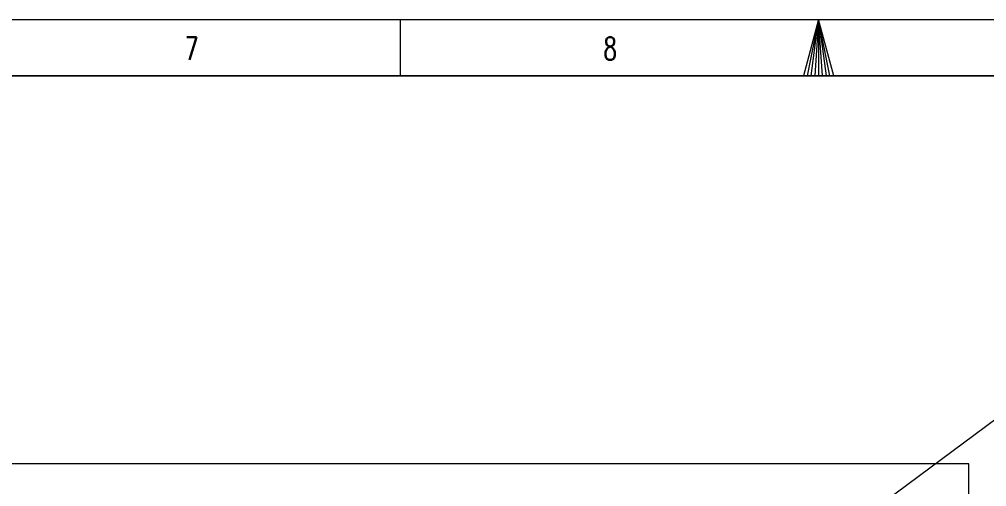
# Model space of a CAD drawing. Header units: inches. Extents: x -1128 to 651, y 96 to 845.
# Drawn here: x 114.31 to 156.32, y 824.24 to 844.55 of the extents above; entities that cross this region are included whole.
import ezdxf

# ---------------------------------------------------------------- set-up
doc = ezdxf.new("R2010")
doc.units = ezdxf.units.IN
doc.header["$MEASUREMENT"] = 0
doc.layers.add('Cables', color=7, linetype='Continuous', lineweight=0)
doc.layers.add('Layer 1', color=7, linetype='Continuous')
doc.styles.add('TEG BORDER', font='txt_qlt.shx', dxfattribs={"width": 0.7, "bigfont": 'hztxt.shx'})

# ---------------------------------------------------------------- blocks, each defined once
blk = doc.blocks.new('TEG BORDER A2')
for p, q in [((259.875, 420), (259.875, 415)), ((297, 420), (297, 415))]:
    blk.add_line(p, q)
at = {"linetype": 'Continuous'}
blk.add_line((489, 415), (5, 415), dxfattribs=at)
at = {"color": 5, "lineweight": 15}
blk.add_lwpolyline([(0, 420), (594, 420), (594, 0), (0, 0)], close=True, dxfattribs=at)
blk.add_lwpolyline([(297, 420), (295.66, 415), (298.34, 415), (297, 420), (295.995, 415), (296.33, 415), (297, 420), (296.665, 415), (297.335, 415), (297, 420), (297.67, 415), (298.005, 415), (297, 420)])
blk.add_lwpolyline([(5, 415), (589, 415), (589, 5), (5, 5)], close=True)
at = {"char_height": 2, "width": 2, "attachment_point": 1, "style": 'TEG BORDER'}
for s, insert in [('7', (240.797, 418.407)), ('8', (277.922, 418.407))]:
    blk.add_mtext(s, dxfattribs=dict(at, insert=insert))

msp = doc.modelspace()

# ---------------------------------------------------------------- linework, layer by layer
at = {"layer": 'Layer 1', "color": 0, "lineweight": 5}
for points in [[(138.28, 813.495), (161.164, 830.488)], [(75.43, 657.433), (155.545, 657.433), (155.545, 825.231), (75.43, 825.231), (75.43, 657.433)]]:
    msp.add_lwpolyline(points, dxfattribs=at)

# ---------------------------------------------------------------- block references
at = {"layer": 'Cables', "color": 0, "xscale": 0.4897326461023622, "yscale": 0.4897326461023622, "zscale": 0.4897326461023622}
msp.add_blockref('TEG BORDER A2', (3.57, 638.86), dxfattribs=at)

doc.saveas('drawing.dxf')
